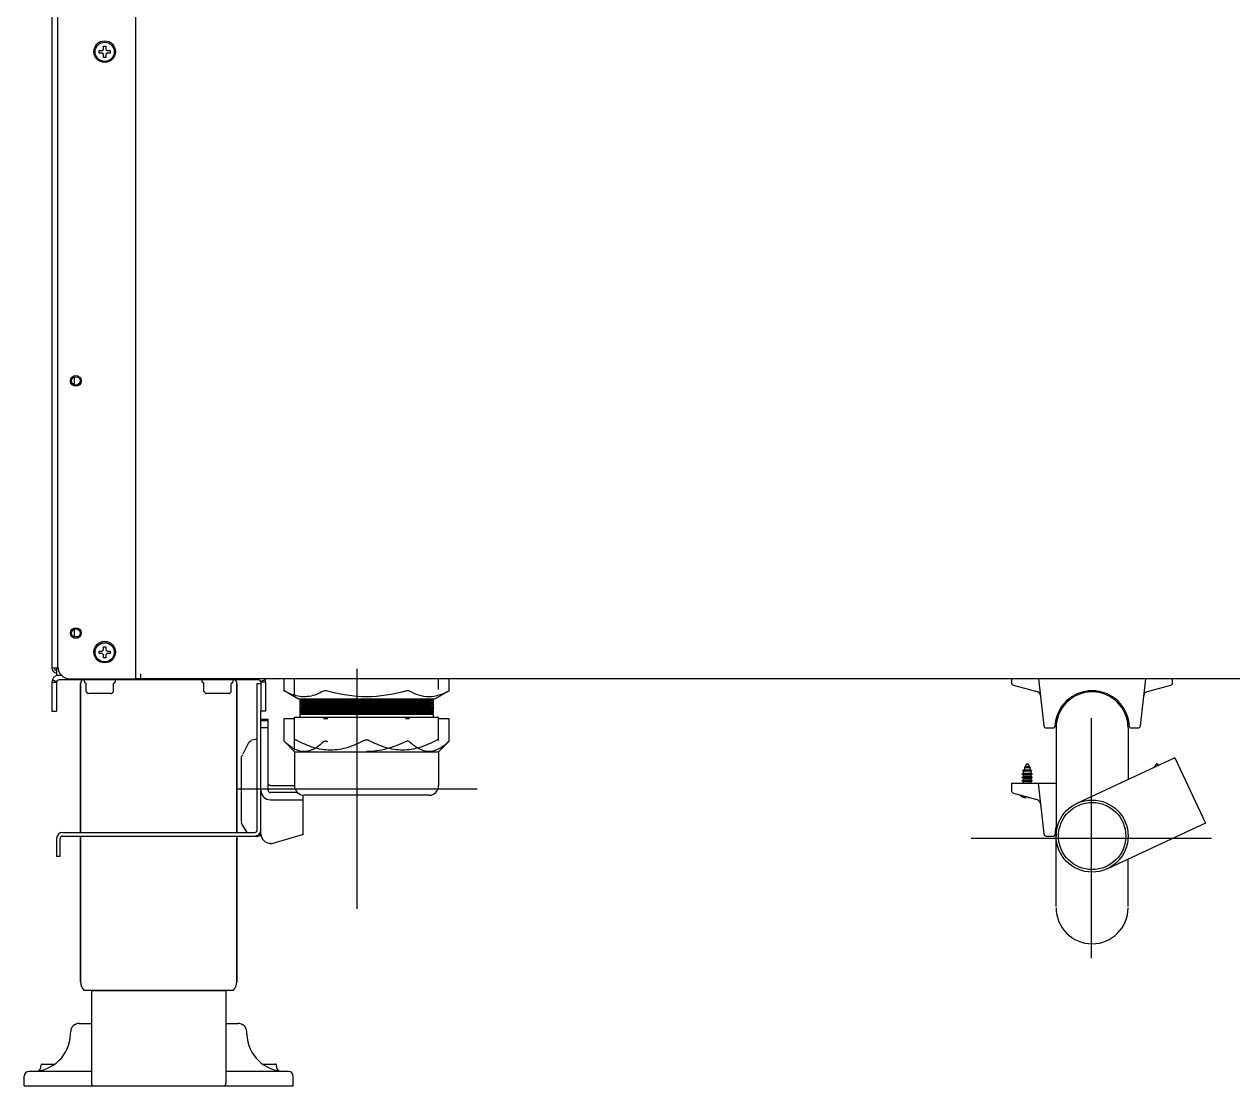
# Model space of a CAD drawing. Header units: millimetres. Extents: x 2355 to 9028, y 2010 to 7655.
# Drawn here: x 2390 to 2893, y 3851 to 4293 of the extents above; entities that cross this region are included whole.
import ezdxf

# ---------------------------------------------------------------- set-up
doc = ezdxf.new("R2010")
doc.units = ezdxf.units.MM
doc.header["$LTSCALE"] = 739.2
doc.layers.get('0').update_dxf_attribs({"linetype": 'CONTINUOUS'})
doc.layers.add('ASSI', color=7, linetype='CONTINUOUS')
doc.layers.add('GEOM', color=7, linetype='CONTINUOUS')

msp = doc.modelspace()

# ---------------------------------------------------------------- linework, layer by layer
at = {"color": 7, "linetype": 'Continuous'}
for p, q in [((2421.35, 4282.12), (2422.65, 4282.12)), ((2421.35, 4281.12), (2421.35, 4282.12)), ((2422.65, 4281.12), (2421.35, 4281.12)), ((2422.65, 4282.12), (2423.15, 4282.62)), ((2423.15, 4280.62), (2422.65, 4281.12)), ((2423.15, 4283.92), (2424.15, 4283.92)), ((2423.15, 4282.62), (2423.15, 4283.92)), ((2424.15, 4283.92), (2424.15, 4282.62)), ((2424.15, 4282.62), (2424.65, 4282.12)), ((2424.65, 4281.12), (2424.15, 4280.62)), ((2424.65, 4282.12), (2425.95, 4282.12)), ((2425.95, 4281.12), (2424.65, 4281.12)), ((2425.95, 4282.12), (2425.95, 4281.12)), ((2423.15, 4279.32), (2423.15, 4280.62)), ((2424.15, 4279.32), (2423.15, 4279.32)), ((2424.15, 4280.62), (2424.15, 4279.32)), ((2421.35, 4032.12), (2422.65, 4032.12)), ((2421.35, 4031.12), (2421.35, 4032.12)), ((2422.65, 4031.12), (2421.35, 4031.12)), ((2422.65, 4032.12), (2423.15, 4032.62)), ((2423.15, 4030.62), (2422.65, 4031.12)), ((2423.15, 4033.92), (2424.15, 4033.92)), ((2423.15, 4032.62), (2423.15, 4033.92)), ((2423.15, 4029.32), (2423.15, 4030.62)), ((2424.15, 4033.92), (2424.15, 4032.62)), ((2424.15, 4032.62), (2424.65, 4032.12)), ((2424.65, 4031.12), (2424.15, 4030.62)), ((2424.15, 4030.62), (2424.15, 4029.32)), ((2424.65, 4032.12), (2425.95, 4032.12)), ((2425.95, 4031.12), (2424.65, 4031.12)), ((2425.95, 4032.12), (2425.95, 4031.12)), ((2424.15, 4029.32), (2423.15, 4029.32)), ((2415.2, 4019.28), (2415.2, 4020.12)), ((2428.1, 4019.28), (2428.1, 4020.12)), ((2464.2, 4019.28), (2464.2, 4020.12)), ((2477.1, 4019.28), (2477.1, 4020.12)), ((2487.15, 4018.62), (2488.65, 4018.62)), ((2487.15, 3957.62), (2487.15, 4018.62)), ((2488.65, 4003.74), (2491.65, 4003.74)), ((2488.65, 4003.2), (2491.65, 4003.2)), ((2491.65, 4000.23), (2488.65, 4000.23)), ((2491.65, 4003.25), (2491.65, 4003.74)), ((2491.65, 3974.22), (2491.65, 4003.2)), ((2491.95, 3976.51), (2492.04, 3976.42)), ((2492.04, 3976.42), (2492.22, 3976.31)), ((2492.22, 3976.31), (2492.43, 3976.24)), ((2492.43, 3976.24), (2492.65, 3976.21)), ((2492.65, 3976.21), (2502.65, 3976.21)), ((2503.15, 3973.22), (2492.65, 3973.22)), ((2506.15, 3972.12), (2506.15, 3970.23)), ((2805.35, 3971.64), (2805.35, 3971.67)), ((2806.72, 3971.11), (2806.74, 3971.11)), ((2807.15, 3971.12), (2807.15, 3971.51)), ((2808.15, 3971.24), (2808.15, 3971.12)), ((2808.58, 3971.11), (2808.61, 3971.12)), ((2403.65, 3954.12), (2403.65, 3946.62)), ((2406.15, 3956.62), (2486.15, 3956.62)), ((2484.46, 3955.1), (2486.92, 3954.87)), ((2486.92, 3954.87), (2487.2, 3954.89)), ((2488.78, 3955.19), (2487.2, 3954.89)), ((2405.15, 3946.62), (2403.65, 3946.62))]:
    msp.add_line(p, q, dxfattribs=at)
at = {"color": 1}
for p, q in [((2528.65, 4024.76), (2528.65, 3924.76)), ((2478.65, 3974.76), (2578.65, 3974.76))]:
    msp.add_line(p, q, dxfattribs=at)
at = {"linetype": 'Continuous'}
for p, q in [((2488.65, 3955.91), (2488.65, 4007.12)), ((2487.15, 3995.45), (2484.74, 3994.99)), ((2483.52, 3993.89), (2481.09, 3989.22)), ((2480.59, 3961.5), (2480.59, 3987.02)), ((2492.65, 3970.22), (2503.15, 3970.22)), ((2506.15, 3970.23), (2506.15, 3955.75)), ((2482.96, 3956.62), (2481.09, 3959.49)), ((2405.15, 3946.62), (2405.15, 3954.12)), ((2406.15, 3955.12), (2486.15, 3955.12)), ((2487.7, 3955.68), (2488.47, 3955.83)), ((2505.87, 3955.58), (2492.65, 3951.78)), ((2492.65, 3951.78), (2492.65, 3952.11))]:
    msp.add_line(p, q, dxfattribs=at)
at = {"color": 6}
for p, q in [((2834.32, 4004.22), (2834.32, 3904.22)), ((2784.32, 3954.22), (2884.32, 3954.22))]:
    msp.add_line(p, q, dxfattribs=at)
at = {"linetype": 'Continuous'}
msp.add_lwpolyline([(2488.47, 3955.83), (2488.57, 3955.86), (2488.63, 3955.88), (2488.65, 3955.91)], dxfattribs=at)
for centre, radius, start, end in [((2492.65, 3974.22), 4, 180.0004, 270.0004), ((2406.15, 3954.12), 1, 90, 180), ((2486.15, 3957.62), 2.5, 270, 360), ((2492.5, 3956.08), 3.86, 180.0027, 182.3945)]:
    msp.add_arc(centre, radius, start, end, dxfattribs=at)
at = {"color": 7, "linetype": 'Continuous'}
for centre, radius, start, end in [((2807.85, 3975.74), 4.8, 228.3798, 238.6273), ((2807.83, 3975.72), 4.75, 238.4659, 241.0313), ((2807.83, 3975.72), 4.75, 241.0316, 241.9926), ((2807.83, 3975.72), 4.75, 241.9926, 243.3187), ((2807.83, 3975.71), 4.74, 243.3188, 244.4598), ((2807.83, 3975.71), 4.74, 244.4598, 245.4278), ((2807.82, 3975.71), 4.73, 245.4278, 246.6825), ((2807.82, 3975.7), 4.73, 246.6826, 247.4526), ((2807.82, 3975.7), 4.72, 247.4524, 248.9975), ((2807.82, 3975.69), 4.72, 248.9977, 249.4819), ((2807.81, 3975.68), 4.7, 249.4813, 251.5344), ((2807.81, 3975.66), 4.68, 251.535, 252.6227), ((2807.8, 3975.64), 4.67, 252.6228, 253.6051), ((2807.79, 3975.61), 4.64, 253.6036, 255.6824), ((2806.9, 3973.11), 2.01, 262.7259, 264.7415), ((2806.9, 3973.08), 1.97, 265.3984, 266.7833), ((2806.9, 3973.07), 1.96, 266.7841, 267.6235), ((2806.9, 3973.06), 1.96, 267.6233, 268.8455), ((2806.9, 3973.06), 1.95, 268.8459, 270.9258), ((2806.9, 3973.06), 1.95, 270.9261, 271.9964), ((2806.9, 3973.06), 1.96, 271.9964, 273.0228), ((2806.9, 3973.07), 1.97, 273.0233, 274.286), ((2806.9, 3973.09), 1.98, 274.2856, 275.1372), ((2806.89, 3973.11), 2.01, 275.1401, 277.2744), ((2808.4, 3973.11), 2.01, 262.7256, 264.8598), ((2808.4, 3973.09), 1.98, 264.8627, 265.7144), ((2808.4, 3973.08), 1.97, 265.714, 266.9767), ((2808.4, 3973.06), 1.96, 266.9771, 268.0037), ((2808.4, 3973.06), 1.95, 268.0037, 269.0738), ((2808.4, 3973.06), 1.95, 269.0741, 271.1541), ((2808.4, 3973.06), 1.95, 271.1544, 272.3767), ((2808.4, 3973.07), 1.96, 272.3765, 273.2159), ((2808.4, 3973.08), 1.97, 273.2166, 274.6016), ((2808.4, 3973.09), 1.98, 274.6009, 275.2558), ((2406.15, 3954.12), 2.5, 90, 180), ((2486.15, 3957.62), 1, 270, 360)]:
    msp.add_arc(centre, radius, start, end, dxfattribs=at)
at = {"linetype": 'Continuous'}
for points in [[(2483.52, 3993.89), (2483.73, 3994.29), (2484.3, 3994.99), (2484.63, 3994.68)], [(2480.59, 3987.02), (2480.59, 3987.67), (2480.56, 3988.57), (2481.13, 3988.89)], [(2481.09, 3959.49), (2480.75, 3960.02), (2480.54, 3960.75), (2480.75, 3961.34)]]:
    msp.add_open_spline(points, degree=3, dxfattribs=at)
at = {"color": 7, "linetype": 'Continuous'}
msp.add_open_spline([(2491.65, 3974.22), (2491.65, 3973.75), (2492.18, 3973.22), (2492.65, 3973.22)], degree=3, dxfattribs=at)
msp.add_open_spline([(2503.94, 3973.22), (2503.81, 3973.22), (2503.54, 3973.22), (2503.28, 3973.22), (2503.15, 3973.22)], degree=3, knots=[0, 0, 0, 0, 0.496605, 1, 1, 1, 1], dxfattribs=at)
at = {"linetype": 'Continuous'}
for points, knots in [([(2503.15, 3970.22), (2503.53, 3970.22), (2504.21, 3970.24), (2505.22, 3970.16), (2505.67, 3970.32), (2506.15, 3970.16), (2506.15, 3970.23)], [0, 0, 0, 0, 0.382671, 0.707086, 0.923858, 1, 1, 1, 1]), ([(2488.65, 3955.91), (2488.69, 3954.93), (2489.59, 3952.9), (2491.65, 3952.11), (2492.65, 3952.11)], [0, 0, 0, 0, 0.498484, 1, 1, 1, 1]), ([(2506.15, 3955.75), (2506.15, 3955.71), (2506.04, 3955.63), (2505.94, 3955.6), (2505.87, 3955.58)], [0, 0, 0, 0, 0.334234, 1, 1, 1, 1])]:
    msp.add_open_spline(points, degree=3, knots=knots, dxfattribs=at)
at = {"layer": 'ASSI', "color": 7, "linetype": 'Continuous'}
for p, q in [((2413.65, 3956.62), (2413.65, 4018.62)), ((2478.65, 3956.62), (2478.65, 4018.62)), ((2833.05, 4015.33), (2833.05, 4015.03)), ((2836.25, 4015.33), (2836.25, 4015.03)), ((2504.9, 4011.72), (2504.9, 4011.22)), ((2504.9, 4010.22), (2504.9, 4009.72)), ((2504.9, 4009.62), (2504.9, 4009.12)), ((2560.4, 4011.72), (2560.4, 4011.22)), ((2560.4, 4011.12), (2560.4, 4010.62)), ((2560.4, 4010.22), (2560.4, 4009.72)), ((2560.4, 4009.62), (2560.4, 4009.12)), ((2504.9, 4008.72), (2504.9, 4008.22)), ((2504.9, 4008.12), (2504.9, 4007.62)), ((2504.9, 4007.22), (2504.9, 4006.72)), ((2504.9, 4006.62), (2504.9, 4006.12)), ((2504.9, 4005.72), (2504.9, 4004.62)), ((2560.4, 4008.72), (2560.4, 4008.22)), ((2560.4, 4008.12), (2560.4, 4007.62)), ((2560.4, 4007.22), (2560.4, 4006.72)), ((2560.4, 4006.62), (2560.4, 4006.12)), ((2560.4, 4005.72), (2560.4, 4004.62)), ((2869.09, 3987.73), (2828.31, 3968.71)), ((2869.09, 3987.73), (2881.77, 3960.54)), ((2806.05, 3981.31), (2806.05, 3981.84)), ((2806.05, 3979.91), (2806.05, 3980.63)), ((2809.25, 3981.31), (2809.25, 3981.84)), ((2809.25, 3979.91), (2809.25, 3980.63)), ((2806.05, 3978.51), (2806.05, 3979.23)), ((2806.05, 3977.12), (2806.05, 3977.83)), ((2809.25, 3978.51), (2809.25, 3979.23)), ((2809.25, 3977.12), (2809.25, 3977.83)), ((2881.77, 3960.54), (2840.99, 3941.52)), ((2413.65, 3894.41), (2413.65, 3955.12)), ((2478.65, 3894.41), (2478.65, 3955.12)), ((2477.18, 3890.87), (2415.11, 3890.87)), ((2474.15, 3890.62), (2418.15, 3890.62)), ((2418.15, 3890.62), (2418.15, 3852.12)), ((2474.15, 3890.62), (2474.15, 3852.12))]:
    msp.add_line(p, q, dxfattribs=at)
at = {"layer": 'ASSI', "linetype": 'Continuous'}
for centre, radius in [((2423.65, 4281.72), 4.5), ((2411.65, 4144.62), 2.25), ((2411.65, 4144.62), 1.75), ((2411.65, 4039.62), 2.25), ((2411.65, 4039.62), 1.75), ((2423.65, 4031.72), 4.5)]:
    msp.add_circle(centre, radius, dxfattribs=at)
at = {"layer": 'ASSI', "color": 7, "linetype": 'Continuous'}
for centre in [(2423.65, 4281.62), (2423.65, 4031.62)]:
    msp.add_circle(centre, 4, dxfattribs=at)
for centre, radius, start, end in [((2807.85, 3975.74), 4.8, 228.1791, 238.6273), ((2418.65, 3894.41), 5, 180, 225), ((2473.65, 3894.41), 5, 315, 360)]:
    msp.add_arc(centre, radius, start, end, dxfattribs=at)
at = {"layer": 'GEOM', "linetype": 'Continuous'}
for p, q in [((2401.65, 5675.67), (2401.65, 4025.12)), ((2436.65, 4020.62), (2436.65, 4560.62)), ((2404.15, 4025.62), (2404.15, 4557.62)), ((2412.54, 4038.12), (2410.76, 4038.12)), ((2401.65, 4025.12), (2404.15, 4025.12)), ((2403.65, 4025.12), (2403.65, 4022.12)), ((2403.65, 4022.12), (2405.59, 4022.12)), ((2409.15, 4020.62), (2436.15, 4020.62)), ((3068.65, 4020.62), (2436.65, 4020.62)), ((2438.65, 4020.62), (2438.65, 4022.62)), ((2401.65, 4019.12), (2401.65, 4007.12)), ((2490.65, 4019.12), (2490.65, 4007.12))]:
    msp.add_line(p, q, dxfattribs=at)
at = {"layer": 'GEOM', "color": 7, "linetype": 'Continuous'}
for p, q in [((2411.15, 4143), (2411.15, 4146.19)), ((2411.15, 4038.12), (2411.15, 4041.19)), ((2401.82, 4020.12), (2403.7, 4019.45)), ((2487.65, 4020.12), (2404.65, 4020.12)), ((2415.2, 4019.28), (2415.2, 4020.12)), ((2428.1, 4019.28), (2428.1, 4020.12)), ((2464.2, 4019.28), (2464.2, 4020.12)), ((2477.1, 4019.28), (2477.1, 4020.12)), ((2490.48, 4020.12), (2488.59, 4019.45)), ((2498.32, 4015.62), (2498.32, 4020.62)), ((2502.65, 4013.69), (2502.65, 4020.62)), ((2562.65, 4016.07), (2562.65, 4020.62)), ((2566.98, 4015.62), (2566.98, 4020.62)), ((2801.15, 4020.62), (2801.15, 4018.88)), ((2812.32, 4020.62), (2814.55, 4001)), ((2854.75, 4001), (2856.98, 4020.62)), ((2868.15, 4018.88), (2868.15, 4020.62)), ((2401.65, 4019.12), (2403.65, 4019.12)), ((2403.65, 4019.12), (2403.65, 4007.12)), ((2413.65, 4018.62), (2413.65, 3956.62)), ((2415.88, 4018.72), (2415.88, 4018.71)), ((2415.95, 4015.34), (2415.95, 4018.46)), ((2416.7, 4014.49), (2416.02, 4015.17)), ((2426.59, 4014.49), (2427.27, 4015.17)), ((2427.34, 4015.34), (2427.34, 4018.46)), ((2427.61, 4018.9), (2427.64, 4018.92)), ((2427.64, 4018.92), (2427.65, 4018.92)), ((2427.65, 4018.92), (2427.95, 4019.05)), ((2464.88, 4018.72), (2464.88, 4018.71)), ((2464.95, 4015.34), (2464.95, 4018.46)), ((2465.7, 4014.49), (2465.02, 4015.17)), ((2475.59, 4014.49), (2476.27, 4015.17)), ((2476.34, 4015.34), (2476.34, 4018.46)), ((2476.61, 4018.9), (2476.64, 4018.92)), ((2476.64, 4018.92), (2476.65, 4018.92)), ((2476.65, 4018.92), (2476.95, 4019.05)), ((2478.65, 4018.62), (2478.65, 3956.62)), ((2490.65, 4019.12), (2488.65, 4019.12)), ((2488.65, 4019.12), (2488.65, 4007.12)), ((2504.32, 4012.12), (2498.32, 4015.62)), ((2498.32, 4015.62), (2498.58, 4015.47)), ((2566.98, 4015.62), (2560.98, 4012.12)), ((2566.71, 4015.47), (2566.98, 4015.62)), ((2801.89, 4017.92), (2811.65, 4015.3)), ((2832.75, 4015.5), (2833.05, 4015.33)), ((2836.25, 4015.33), (2833.05, 4015.33)), ((2836.54, 4015.5), (2836.25, 4015.33)), ((2857.65, 4015.3), (2867.41, 4017.92)), ((2426.42, 4014.42), (2416.88, 4014.42)), ((2475.42, 4014.42), (2465.88, 4014.42)), ((2502.65, 4013.71), (2502.65, 4013.71)), ((2560.98, 4012.12), (2504.32, 4012.12)), ((2504.9, 4012.12), (2505.24, 4011.92)), ((2505.59, 4012.12), (2504.9, 4011.72)), ((2560.4, 4011.72), (2504.9, 4011.72)), ((2560.4, 4011.22), (2504.9, 4011.22)), ((2504.94, 4011.14), (2504.9, 4011.12)), ((2504.9, 4011.12), (2504.9, 4010.62)), ((2505.76, 4010.72), (2504.9, 4010.22)), ((2504.9, 4010.62), (2505.24, 4010.42)), ((2505.76, 4010.62), (2504.9, 4010.62)), ((2560.4, 4010.22), (2504.9, 4010.22)), ((2560.4, 4009.72), (2504.9, 4009.72)), ((2504.94, 4009.64), (2504.9, 4009.62)), ((2504.9, 4009.62), (2504.9, 4009.12)), ((2559.53, 4010.72), (2505.76, 4010.72)), ((2560.4, 4010.62), (2532.65, 4010.62)), ((2559.53, 4010.72), (2560.4, 4010.22)), ((2559.7, 4012.12), (2560.4, 4011.72)), ((2560.4, 4012.12), (2560.05, 4011.92)), ((2560.4, 4010.62), (2560.05, 4010.42)), ((2560.35, 4011.14), (2560.4, 4011.12)), ((2560.35, 4009.64), (2560.4, 4009.62)), ((2560.4, 4011.12), (2560.4, 4010.62)), ((2560.4, 4009.62), (2560.4, 4009.12)), ((2401.65, 4007.12), (2403.65, 4007.12)), ((2490.65, 4007.12), (2488.65, 4007.12)), ((2502.65, 4004.62), (2562.65, 4004.62)), ((2502.65, 3990.89), (2502.65, 4004.62)), ((2505.76, 4009.22), (2504.9, 4008.72)), ((2504.9, 4009.12), (2505.24, 4008.92)), ((2505.76, 4009.12), (2504.9, 4009.12)), ((2560.4, 4008.72), (2504.9, 4008.72)), ((2560.4, 4008.22), (2504.9, 4008.22)), ((2504.94, 4008.14), (2504.9, 4008.12)), ((2504.9, 4008.12), (2504.9, 4007.62)), ((2505.76, 4007.72), (2504.9, 4007.22)), ((2504.9, 4007.62), (2505.24, 4007.42)), ((2505.76, 4007.62), (2504.9, 4007.62)), ((2560.4, 4007.22), (2504.9, 4007.22)), ((2560.4, 4006.72), (2504.9, 4006.72)), ((2504.94, 4006.64), (2504.9, 4006.62)), ((2504.9, 4006.62), (2504.9, 4006.12)), ((2505.76, 4006.22), (2504.9, 4005.72)), ((2504.9, 4006.12), (2505.24, 4005.92)), ((2505.76, 4006.12), (2504.9, 4006.12)), ((2560.4, 4005.72), (2504.9, 4005.72)), ((2559.53, 4009.22), (2505.76, 4009.22)), ((2559.53, 4007.72), (2505.76, 4007.72)), ((2559.53, 4006.22), (2505.76, 4006.22)), ((2560.4, 4009.12), (2532.65, 4009.12)), ((2560.4, 4007.62), (2532.65, 4007.62)), ((2560.4, 4006.12), (2532.65, 4006.12)), ((2559.53, 4009.22), (2560.4, 4008.72)), ((2559.53, 4007.72), (2560.4, 4007.22)), ((2559.53, 4006.22), (2560.4, 4005.72)), ((2560.4, 4009.12), (2560.05, 4008.92)), ((2560.4, 4007.62), (2560.05, 4007.42)), ((2560.4, 4006.12), (2560.05, 4005.92)), ((2560.35, 4008.14), (2560.4, 4008.12)), ((2560.35, 4006.64), (2560.4, 4006.62)), ((2560.4, 4008.12), (2560.4, 4007.62)), ((2560.4, 4006.62), (2560.4, 4006.12)), ((2562.65, 3994.96), (2562.65, 4004.62)), ((2498.32, 4004.02), (2502.65, 4004.02)), ((2498.32, 3994.62), (2498.32, 4004.02)), ((2514.75, 4004.02), (2516.48, 4004.02)), ((2548.81, 4004.02), (2550.54, 4004.02)), ((2562.65, 4004.02), (2566.98, 4004.02)), ((2566.98, 3994.62), (2566.98, 4004.02)), ((2815.54, 4000.12), (2818.65, 4000.12)), ((2819.65, 4000.12), (2819.65, 3955.12)), ((2849.65, 4000.12), (2849.65, 3978.66)), ((2850.64, 4000.12), (2853.75, 4000.12)), ((2498.32, 3994.62), (2498.58, 3994.36)), ((2498.58, 3994.36), (2502.72, 3990.22)), ((2566.98, 3994.62), (2562.58, 3990.22)), ((2566.71, 3994.36), (2566.98, 3994.62)), ((2502.65, 3990.22), (2562.65, 3990.22)), ((2502.65, 3990.22), (2502.65, 3976.12)), ((2562.65, 3990.22), (2562.65, 3976.12)), ((2807.04, 3984.69), (2806.79, 3984.01)), ((2808.26, 3984.69), (2808.5, 3984.01)), ((2861.04, 3984.69), (2860.79, 3984.01)), ((2805.55, 3981.02), (2806.05, 3981.31)), ((2805.55, 3981.02), (2809.75, 3981.02)), ((2805.55, 3980.92), (2805.55, 3981.02)), ((2805.55, 3980.92), (2809.75, 3980.92)), ((2806.05, 3980.63), (2805.55, 3980.92)), ((2805.55, 3979.62), (2806.05, 3979.91)), ((2805.55, 3979.62), (2809.75, 3979.62)), ((2805.55, 3979.52), (2805.55, 3979.62)), ((2805.55, 3979.52), (2809.75, 3979.52)), ((2806.05, 3979.23), (2805.55, 3979.52)), ((2806.31, 3982.69), (2805.84, 3982.42)), ((2805.84, 3982.42), (2809.45, 3982.42)), ((2805.84, 3982.42), (2805.84, 3982.32)), ((2805.84, 3982.32), (2809.45, 3982.32)), ((2805.84, 3982.32), (2806.12, 3982.16)), ((2806.05, 3981.84), (2806.09, 3982.1)), ((2806.05, 3981.31), (2809.25, 3981.31)), ((2806.05, 3980.63), (2809.25, 3980.63)), ((2806.05, 3979.91), (2809.25, 3979.91)), ((2806.12, 3982.16), (2806.09, 3982.1)), ((2809.18, 3982.16), (2806.12, 3982.16)), ((2806.64, 3983.61), (2806.31, 3982.69)), ((2806.31, 3982.69), (2808.99, 3982.69)), ((2806.79, 3984.01), (2806.45, 3983.82)), ((2806.45, 3983.82), (2808.84, 3983.82)), ((2806.45, 3983.82), (2806.45, 3983.72)), ((2806.45, 3983.72), (2808.84, 3983.72)), ((2806.45, 3983.72), (2806.64, 3983.61)), ((2808.65, 3983.61), (2806.64, 3983.61)), ((2806.79, 3984.01), (2808.5, 3984.01)), ((2808.5, 3984.01), (2808.84, 3983.82)), ((2808.84, 3983.72), (2808.65, 3983.61)), ((2808.65, 3983.61), (2808.99, 3982.69)), ((2808.84, 3983.82), (2808.84, 3983.72)), ((2808.99, 3982.69), (2809.45, 3982.42)), ((2809.45, 3982.32), (2809.18, 3982.16)), ((2809.18, 3982.16), (2809.2, 3982.1)), ((2809.25, 3981.84), (2809.2, 3982.1)), ((2809.75, 3981.02), (2809.25, 3981.31)), ((2809.25, 3980.63), (2809.75, 3980.92)), ((2809.75, 3979.62), (2809.25, 3979.91)), ((2809.25, 3979.23), (2809.75, 3979.52)), ((2809.45, 3982.42), (2809.45, 3982.32)), ((2809.75, 3980.92), (2809.75, 3981.02)), ((2809.75, 3979.52), (2809.75, 3979.62)), ((2860.79, 3984.01), (2860.45, 3983.82)), ((2860.79, 3984.01), (2861.12, 3984.01)), ((2801.15, 3977.12), (2819.65, 3977.12)), ((2801.15, 3977.12), (2801.15, 3973.88)), ((2805.55, 3978.22), (2806.05, 3978.51)), ((2805.55, 3978.22), (2809.75, 3978.22)), ((2805.55, 3978.12), (2805.55, 3978.22)), ((2805.55, 3978.12), (2809.75, 3978.12)), ((2806.05, 3977.83), (2805.55, 3978.12)), ((2806.05, 3979.23), (2809.25, 3979.23)), ((2806.05, 3978.51), (2809.25, 3978.51)), ((2806.05, 3977.83), (2809.25, 3977.83)), ((2809.75, 3978.22), (2809.25, 3978.51)), ((2809.25, 3977.83), (2809.75, 3978.12)), ((2809.75, 3978.12), (2809.75, 3978.22)), ((2812.15, 3977.12), (2814.55, 3956)), ((2558.65, 3972.12), (2506.65, 3972.12)), ((2801.89, 3972.92), (2811.65, 3970.3)), ((2413.65, 3955.12), (2413.65, 3894.41)), ((2478.65, 3955.12), (2478.65, 3894.41)), ((2815.54, 3955.12), (2818.65, 3955.12)), ((2819.65, 3925.76), (2819.65, 3954.28)), ((2849.65, 3925.76), (2849.65, 3945.56)), ((2418.15, 3890.62), (2418.15, 3852.12)), ((2474.15, 3890.62), (2474.15, 3852.12)), ((2409.48, 3872.56), (2409.53, 3873.74)), ((2413.02, 3877.12), (2418.15, 3877.12)), ((2474.15, 3877.12), (2479.27, 3877.12)), ((2482.81, 3872.56), (2482.77, 3873.74)), ((2397.15, 3859.12), (2397.15, 3859.62)), ((2397.65, 3860.12), (2402.73, 3860.12)), ((2489.56, 3860.12), (2494.65, 3860.12)), ((2495.15, 3859.12), (2495.15, 3859.62)), ((2390.15, 3851.12), (2390.15, 3855.12)), ((2418.15, 3857.12), (2392.15, 3857.12)), ((2500.15, 3857.12), (2474.15, 3857.12)), ((2502.15, 3851.12), (2502.15, 3855.12)), ((2390.15, 3851.12), (2502.15, 3851.12))]:
    msp.add_line(p, q, dxfattribs=at)
for points in [[(2415.35, 4019.05), (2415.66, 4018.92), (2415.68, 4018.91), (2415.7, 4018.9), (2415.72, 4018.88), (2415.74, 4018.87), (2415.76, 4018.85), (2415.78, 4018.84), (2415.8, 4018.82)], [(2415.67, 4018.91), (2415.69, 4018.9), (2415.71, 4018.89), (2415.73, 4018.87), (2415.75, 4018.86), (2415.77, 4018.84), (2415.79, 4018.83), (2415.81, 4018.81), (2415.83, 4018.79), (2415.85, 4018.77), (2415.86, 4018.74)], [(2415.8, 4018.82), (2415.82, 4018.79), (2415.84, 4018.77), (2415.86, 4018.75), (2415.88, 4018.72)], [(2427.41, 4018.71), (2427.43, 4018.75), (2427.45, 4018.78), (2427.48, 4018.8)], [(2427.43, 4018.74), (2427.44, 4018.76), (2427.47, 4018.79), (2427.49, 4018.81), (2427.51, 4018.84), (2427.54, 4018.86), (2427.56, 4018.88), (2427.59, 4018.89), (2427.61, 4018.9), (2427.64, 4018.92)], [(2427.48, 4018.8), (2427.5, 4018.83), (2427.53, 4018.85), (2427.56, 4018.87), (2427.58, 4018.89), (2427.61, 4018.9)], [(2464.35, 4019.05), (2464.66, 4018.92), (2464.68, 4018.91), (2464.7, 4018.9), (2464.72, 4018.88), (2464.74, 4018.87), (2464.76, 4018.85), (2464.78, 4018.84), (2464.8, 4018.82)], [(2464.67, 4018.91), (2464.69, 4018.9), (2464.71, 4018.89), (2464.73, 4018.87), (2464.75, 4018.86), (2464.77, 4018.84), (2464.79, 4018.83), (2464.81, 4018.81), (2464.83, 4018.79), (2464.85, 4018.77), (2464.86, 4018.74)], [(2464.8, 4018.82), (2464.82, 4018.79), (2464.84, 4018.77), (2464.86, 4018.75), (2464.88, 4018.72)], [(2476.41, 4018.71), (2476.43, 4018.75), (2476.45, 4018.78), (2476.48, 4018.8)], [(2476.43, 4018.74), (2476.44, 4018.76), (2476.47, 4018.79), (2476.49, 4018.81), (2476.51, 4018.84), (2476.54, 4018.86), (2476.56, 4018.88), (2476.59, 4018.89), (2476.61, 4018.9), (2476.64, 4018.92)], [(2476.48, 4018.8), (2476.5, 4018.83), (2476.53, 4018.85), (2476.56, 4018.87), (2476.58, 4018.89), (2476.61, 4018.9)]]:
    msp.add_lwpolyline(points, dxfattribs=at)
for radius in [15, 14]:
    msp.add_circle((2834.65, 3955.12), radius, dxfattribs=at)
at = {"layer": 'GEOM', "linetype": 'Continuous'}
for centre, radius, start, end in [((2403.65, 4025.12), 2, 180, 270), ((2409.15, 4025.62), 5, 180, 270), ((2404.65, 4019.12), 3, 90, 180), ((2487.65, 4019.12), 3, 0, 30.9622)]:
    msp.add_arc(centre, radius, start, end, dxfattribs=at)
at = {"layer": 'GEOM', "color": 7, "linetype": 'Continuous'}
for centre, radius, start, end in [((2403.65, 4025.12), 1, 180, 270), ((2404.65, 4019.12), 1, 90, 180), ((2415.65, 4018.62), 2, 130.8018, 180), ((2476.65, 4018.62), 2, 0, 49.1982), ((2487.65, 4019.12), 1, 0, 90), ((2415.45, 4019.28), 0.25, 180, 246.1079), ((2415.45, 4018.46), 0.5, 0.001, 67.3059), ((2416.2, 4015.34), 0.25, 179.9998, 224.9997), ((2416.88, 4014.67), 0.25, 225, 270), ((2426.42, 4014.67), 0.25, 270, 315), ((2427.09, 4015.34), 0.25, 315.0003, 0.0002), ((2427.84, 4018.46), 0.5, 112.6941, 179.999), ((2421.65, 4033.28), 15.56, 292.6971, 293.8921), ((2427.85, 4019.28), 0.25, 293.8921, 360), ((2464.45, 4019.28), 0.25, 180, 246.1079), ((2464.45, 4018.46), 0.5, 0.001, 67.3059), ((2465.2, 4015.34), 0.25, 179.9998, 224.9997), ((2465.88, 4014.67), 0.25, 225, 270), ((2475.42, 4014.67), 0.25, 270, 315), ((2476.09, 4015.34), 0.25, 315.0003, 0.0002), ((2476.84, 4018.46), 0.5, 112.6941, 179.999), ((2470.65, 4033.28), 15.56, 292.6971, 293.8921), ((2476.85, 4019.28), 0.25, 293.8921, 360), ((2802.15, 4018.88), 1, 180, 255), ((2811.13, 4013.37), 2, 6.4818, 74.9995), ((2834.65, 4000.12), 15.5, 1.7908, 178.2092), ((2834.65, 4000.12), 15, 0, 180), ((2858.17, 4013.37), 2, 105.0005, 173.5182), ((2867.15, 4018.88), 1, 285, 360), ((2815.54, 4001.12), 1, 186.4831, 270), ((2818.65, 4000.62), 0.5, 270, 358.2092), ((2850.64, 4000.62), 0.5, 181.7908, 270), ((2853.75, 4001.12), 1, 270, 353.5169), ((2807.65, 3984.47), 0.65, 20, 160), ((2861.65, 3984.47), 0.65, 20, 160), ((2806.8, 3981.84), 0.75, 160, 180), ((2506.65, 3976.12), 4, 180, 270), ((2558.65, 3976.12), 4, 270, 360), ((2802.15, 3973.88), 1, 180, 255), ((2811.13, 3968.37), 2, 6.4818, 74.9995), ((2815.54, 3956.12), 1, 186.4831, 270), ((2818.65, 3955.62), 0.5, 270, 358.2092), ((2834.65, 3955.12), 15.5, 165.5975, 178.2092), ((2834.65, 3925.28), 15, 180, 360), ((2413.02, 3873.62), 3.5, 90, 178), ((2479.27, 3873.62), 3.5, 2, 90), ((2393.49, 3873.12), 16, 270, 358), ((2498.8, 3873.12), 16, 182, 270), ((2395.15, 3859.12), 2, 297.4375, 360), ((2397.65, 3859.62), 0.5, 89.9999, 180), ((2494.65, 3859.62), 0.5, 0, 90.0001), ((2497.15, 3859.12), 2, 180, 242.5625), ((2392.15, 3855.12), 2, 90, 180), ((2500.15, 3855.12), 2, 0, 90), ((2419.15, 3852.12), 1, 180, 270), ((2473.15, 3852.12), 1, 270, 360)]:
    msp.add_arc(centre, radius, start, end, dxfattribs=at)
for points, knots in [([(2502.65, 4013.71), (2502.3, 4013.81), (2500.9, 4014.29), (2499.56, 4014.93), (2498.58, 4015.47)], [0, 0, 0, 0, 0.244104, 1, 1, 1, 1]), ([(2514.75, 4015.47), (2512.88, 4014.44), (2509.89, 4013.19), (2505.67, 4013), (2503.64, 4013.41), (2502.65, 4013.71)], [0, 0, 0, 0, 0.509738, 0.753322, 1, 1, 1, 1]), ([(2516.48, 4015.47), (2516.16, 4015.56), (2515.58, 4015.66), (2514.97, 4015.59), (2514.75, 4015.47)], [0, 0, 0, 0, 0.575112, 1, 1, 1, 1]), ([(2548.81, 4015.47), (2543.56, 4014.02), (2532.65, 4012.16), (2521.73, 4014.02), (2516.48, 4015.47)], [0, 0, 0, 0, 0.5, 1, 1, 1, 1]), ([(2550.54, 4015.47), (2550.33, 4015.59), (2549.71, 4015.66), (2549.14, 4015.56), (2548.81, 4015.47)], [0, 0, 0, 0, 0.424888, 1, 1, 1, 1]), ([(2566.71, 4015.47), (2564.25, 4014.11), (2558.63, 4012.07), (2553, 4014.11), (2550.54, 4015.47)], [0, 0, 0, 0, 0.5, 1, 1, 1, 1]), ([(2502.64, 3991.35), (2502.29, 3991.53), (2500.83, 3992.38), (2499.52, 3993.48), (2498.58, 3994.36)], [0, 0, 0, 0, 0.237474, 1, 1, 1, 1]), ([(2514.75, 3994.36), (2513.85, 3993.51), (2512.04, 3991.99), (2508.97, 3990.42), (2505.65, 3990.12), (2503.6, 3990.85), (2502.64, 3991.35)], [0, 0, 0, 0, 0.276682, 0.526598, 0.759149, 1, 1, 1, 1]), ([(2503.65, 3994.96), (2503.52, 3995.03), (2503.28, 3995.15), (2502.96, 3995.24), (2502.69, 3995.18), (2502.65, 3995.03), (2502.65, 3994.96)], [0, 0, 0, 0, 0.37368, 0.654839, 0.834945, 1, 1, 1, 1]), ([(2531.65, 3994.96), (2529.48, 3993.78), (2524.99, 3991.72), (2517.65, 3990.47), (2510.3, 3991.72), (2505.82, 3993.78), (2503.65, 3994.96)], [0, 0, 0, 0, 0.252312, 0.5, 0.747688, 1, 1, 1, 1]), ([(2516.48, 3994.36), (2516.32, 3994.44), (2515.78, 3994.65), (2515.05, 3994.65), (2514.75, 3994.36)], [0, 0, 0, 0, 0.30192, 1, 1, 1, 1]), ([(2548.81, 3994.36), (2546.28, 3993.16), (2541.05, 3991.11), (2535.44, 3990.29), (2532.65, 3990.29)], [0, 0, 0, 0, 0.500337, 1, 1, 1, 1]), ([(2561.65, 3994.96), (2559.48, 3993.78), (2554.99, 3991.72), (2547.65, 3990.47), (2540.3, 3991.72), (2535.82, 3993.78), (2533.65, 3994.96)], [0, 0, 0, 0, 0.252312, 0.5, 0.747688, 1, 1, 1, 1]), ([(2550.54, 3994.36), (2550.46, 3994.45), (2549.92, 3994.75), (2549.25, 3994.57), (2548.81, 3994.36)], [0, 0, 0, 0, 0.200226, 1, 1, 1, 1]), ([(2566.71, 3994.36), (2565.52, 3993.24), (2563.13, 3991.26), (2558.63, 3989.83), (2554.12, 3991.26), (2551.73, 3993.24), (2550.54, 3994.36)], [0, 0, 0, 0, 0.266527, 0.5, 0.733473, 1, 1, 1, 1]), ([(2562.65, 3994.96), (2562.65, 3995.03), (2562.61, 3995.18), (2562.33, 3995.24), (2562.01, 3995.15), (2561.78, 3995.03), (2561.65, 3994.96)], [0, 0, 0, 0, 0.165055, 0.345161, 0.62632, 1, 1, 1, 1])]:
    msp.add_open_spline(points, degree=3, knots=knots, dxfattribs=at)
for points in [[(2531.65, 3994.96), (2531.95, 3995.13), (2532.3, 3995.22), (2532.65, 3995.22)], [(2532.65, 3995.22), (2532.99, 3995.22), (2533.35, 3995.13), (2533.65, 3994.96)]]:
    msp.add_open_spline(points, degree=3, dxfattribs=at)

doc.saveas('drawing.dxf')
